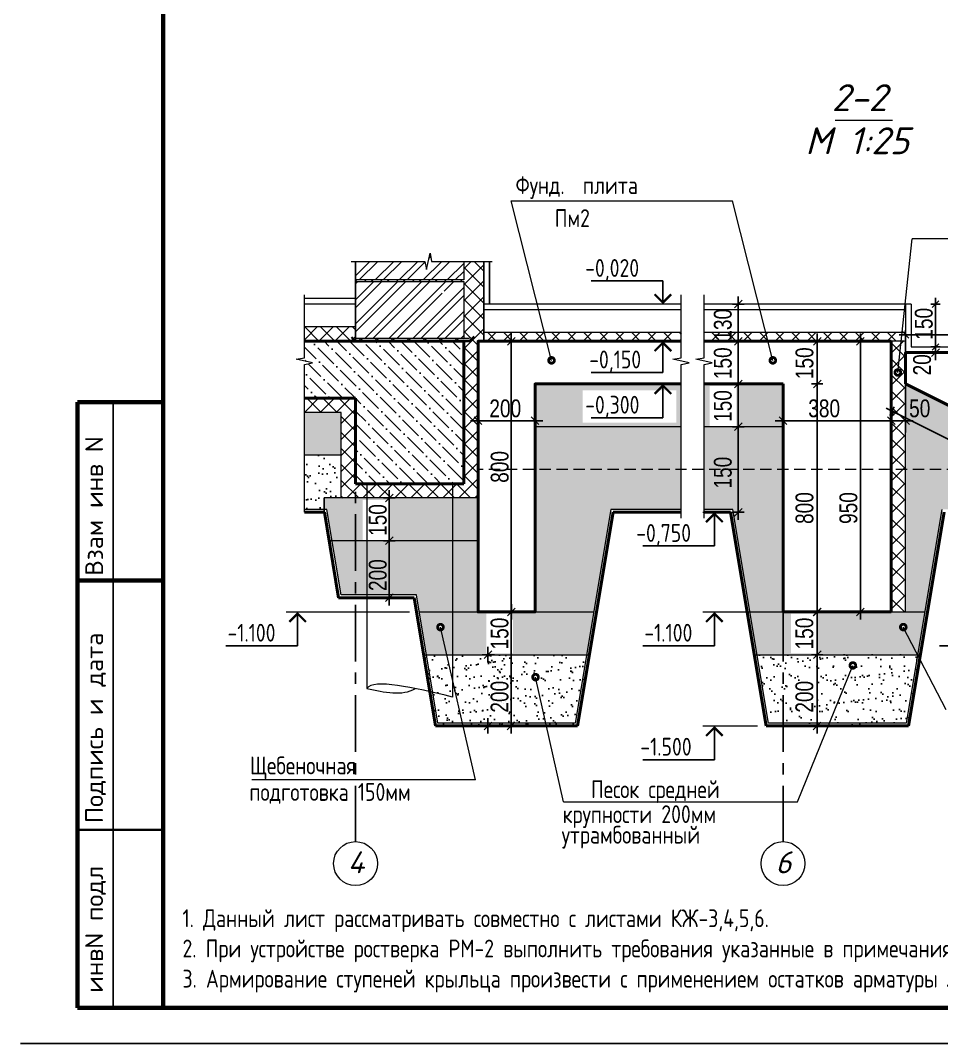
# Model space of a CAD drawing. Extents: x -12289450 to -10763036, y -7834513 to -6150123.
# Drawn here: x -11015035 to -11002107, y -7834506 to -7820146 of the extents above; entities that cross this region are included whole.
import ezdxf

# ---------------------------------------------------------------- set-up
doc = ezdxf.new("R2010")
doc.units = 0
doc.header["$LTSCALE"] = 25
doc.linetypes.add('CENTER', pattern=[50.8, 31.75, -6.35, 6.35, -6.35])
doc.linetypes.add('HIDDEN', pattern=[9.525, 6.35, -3.175])
for name, color, linetype in [('003-ТЕКСТ', 7, 'Continuous'), ('004-ВСПЛИНИИ', 15, 'Continuous'), ('005-РАЗМЕРЫ', 252, 'Continuous'), ('008-ШТРИХОВКА', 252, 'Continuous'), ('014-ОСИ', 251, 'CENTER'), ('Annotation - Text', 7, 'Continuous'), ('ArchiCAD', 7, 'Continuous'), ('Новое', 51, 'Continuous')]:
    doc.layers.add(name, color=color, linetype=linetype)
for name, color, linetype, lineweight in [('ROSTV', 5, 'Continuous', 30), ('СТЕНЫ', 5, 'Continuous', 40), ('Текст AMS', 7, 'Continuous', 9), ('ФУНДАМЕНТ', 5, 'Continuous', 30)]:
    doc.layers.add(name, color=color, linetype=linetype, lineweight=lineweight)
doc.styles.add('gismo', font='isocpeui.ttf')
doc.styles.add('GOST 2.304', font='cs_gost2304.shx')
doc.styles.add('SIMP701', font='simplex701.shx')
doc.styles.add('TXT0', font='txt', dxfattribs={"width": 0.8})

# ---------------------------------------------------------------- blocks, each defined once
blk = doc.blocks.new('A8MITTA', base_point=(3180, 3140))
for p, q in [((3160, 3140), (3200, 3140)), ((3170, 3130), (3190, 3150)), ((3180, 3155), (3180, 3125))]:
    blk.add_line(p, q)

msp = doc.modelspace()

# ---------------------------------------------------------------- hatches: boundary and pattern name
at = {"layer": '005-РАЗМЕРЫ', "ltscale": 5}
h = msp.add_hatch(dxfattribs=at)
h.set_pattern_fill('ANSI32', color=256, scale=25, style=0)
h.set_pattern_definition([(45, (-11019630.58, -7824607.71), (-168.38, 168.38), []), (45, (-11019518.32, -7824607.71), (-168.38, 168.38), [])])
h.paths.add_polyline_path([(-11010332.2, -7823787.7), (-11010332.2, -7823527.7), (-11009360.3, -7823527.7), (-11009336, -7823641), (-11009285.5, -7823411.4), (-11009266.2, -7823527.7), (-11008915.9, -7823527.7), (-11009029.2, -7823787.7)])
edge = h.paths.add_edge_path()
edge.add_line((-11009037.9, -7823807.7), (-11009095.4, -7823939.7))
edge.add_arc((-11009103.4, -7823958), 20, 426.45277, 540)
edge.add_arc((-11009103.4, -7823958), 20, 540, 720)
edge.add_arc((-11009103.4, -7823958), 20, 360, 426.45277)
edge.add_line((-11009095.4, -7823939.7), (-11009037.9, -7823807.7))
edge.add_line((-11009037.9, -7823807.7), (-11008812.2, -7823807.7))
edge.add_line((-11008812.2, -7823807.7), (-11008812.2, -7824607.7))
edge.add_line((-11008812.2, -7824607.7), (-11010332.2, -7824607.7))
edge.add_line((-11010332.2, -7824607.7), (-11010332.2, -7823807.7))
edge.add_line((-11010332.2, -7823807.7), (-11009037.9, -7823807.7))
h.paths.add_polyline_path([(-11009029.2, -7823787.7), (-11008915.9, -7823527.7), (-11008812.2, -7823527.7), (-11008812.2, -7823787.7)])
at = {"layer": '005-РАЗМЕРЫ', "lineweight": 9, "ltscale": 5}
h = msp.add_hatch(dxfattribs=at)
h.set_pattern_fill('GRAVEL', color=256, scale=15, style=0)
h.set_pattern_definition([(228.01279, (-11025745.072, -7828666.714), (-3048, -3429), [51.258, -5074.5725]), (184.96974, (-11025779.362, -7828704.814), (4571.999998, 381.000022), [87.9607, -8708.1073]), (132.51045, (-11025866.992, -7828712.434), (3810.000002, -4190.999999), [62.022, -6140.2084]), (267.27369, (-11026015.582, -7828807.684), (381.000001, 7620), [80.1007, -7929.9656]), (292.83365, (-11026019.392, -7828887.694), (-1905, 4572), [78.545, -7775.971]), (357.27369, (-11025988.912, -7828960.084), (-7620, 381.000001), [80.1007, -7929.9656]), (37.69424, (-11025908.902, -7828963.894), (-4953, -3810), [105.929, -10486.9673]), (72.25533, (-11025825.082, -7828899.124), (2667.000001, 8382), [100.008, -9900.7885]), (121.429566, (-11025794.602, -7828803.874), (-3048, 4953), [80.372, -7956.832]), (175.23636, (-11025836.512, -7828735.294), (4191, -381), [91.757, -4496.0905]), (222.39744, (-11025927.952, -7828727.674), (-4572, -4191), [118.6617, -11747.516]), (138.81407, (-11025638.392, -7828811.494), (-2667, 2286), [40.5007, -4009.585]), (171.46923, (-11025668.872, -7828784.824), (4953, -761.999999), [77.0523, -7628.196]), (225, (-11025745.07, -7828773.4), (-5e-14, -381), [53.8814, -484.934]), (203.1986, (-11025771.74, -7828727.674), (1905, 762), [29.016, -2872.5934]), (291.8014, (-11025798.41, -7828739.104), (-381, 1143), [41.035, -2010.713]), (30.96376, (-11025783.17, -7828777.204), (1143, 762), [66.648, -2154.945]), (161.56505, (-11025726.02, -7828742.91), (762, -381), [48.193, -1156.635]), (16.38954, (-11026019.392, -7828739.104), (3810, 1143), [67.513, -6683.824]), (70.34618, (-11025954.622, -7828720.054), (-1524, -4191), [56.64, -5607.3324]), (293.1986, (-11025726.02, -7828666.714), (-762, 1905), [58.032, -2843.5775]), (343.61046, (-11025703.162, -7828720.054), (-3810, 1143), [67.513, -6683.824]), (339.44395, (-11026019.39, -7828975.324), (-1905, 762), [65.1053, -3190.16]), (294.77514, (-11025958.432, -7828998.184), (-1905.000002, 4191), [54.551, -5400.539]), (66.8014, (-11025722.21, -7829047.714), (762, 1905), [58.032, -2843.5775]), (17.35402, (-11025699.352, -7828994.374), (-4953, -1524), [63.8674, -6322.8564]), (69.44395, (-11025908.9, -7829047.714), (-762, -1905), [32.5526, -3222.713]), (101.30993, (-11025745.07, -7829047.714), (-381, 1524), [19.427, -1923.299]), (165.96376, (-11025748.88, -7829028.66), (1143, -381), [78.545, -1492.358]), (186.00901, (-11025825.082, -7829009.614), (3810, 381), [72.79, -7206.2047]), (303.69007, (-11025783.17, -7828811.49), (-381, 762), [54.9486, -1318.7665]), (353.15723, (-11025752.692, -7828857.214), (6477, -762), [95.9335, -9497.4014]), (60.9454, (-11025657.442, -7828868.644), (-1524, -2667), [39.226, -3883.409]), (90, (-11025638.4, -7828834.35), (-381, 381), [22.86, -358.14]), (120.25644, (-11025832.702, -7828998.184), (1524, -2667), [52.93, -5240.091]), (48.01279, (-11025859.372, -7828952.464), (3048, 3429), [102.5164, -5023.3143]), (0, (-11025790.8, -7828876.26), (381, 381), [99.06, -281.94]), (325.30485, (-11025691.732, -7828876.264), (3810.000001, -2666.999998), [60.2414, -5963.8975]), (254.0546, (-11025642.2, -7828910.554), (-381, -1524), [55.4744, -2718.2475]), (207.645975, (-11025657.442, -7828963.894), (-7239, -3810), [90.3218, -8941.8697]), (175.42608, (-11025737.452, -7829005.804), (-4953, 381), [95.5544, -9459.877])])
h.paths.add_polyline_path([(-11010208.7, -7826847.7), (-11010208.7, -7827447.7), (-11010662.3, -7827447.7), (-11010735.6, -7827007.7), (-11010772.2, -7827007.7), (-11010772.2, -7826847.7)])
h.paths.add_polyline_path([(-11009572.2, -7827447.7), (-11010208.7, -7827447.7), (-11010208.7, -7826847.7), (-11009572.2, -7826847.7)])
h.paths.add_polyline_path([(-11009572.2, -7827447.7), (-11009572.2, -7826847.7), (-11008612.2, -7826847.7), (-11008612.2, -7827447.7)])
edge = h.paths.add_edge_path()
edge.add_line((-11009335.6, -7829047.7), (-11009336.9, -7829039.8))
edge.add_line((-11009336.9, -7829039.8), (-11009131.1, -7828643.2))
edge.add_arc((-11009140.3, -7828661), 19.9, 62.57623, 180)
edge.add_arc((-11009140.3, -7828661), 19.9, 180, 422.57623)
edge.add_line((-11009131.1, -7828643.2), (-11009336.9, -7829039.8))
edge.add_line((-11009336.9, -7829039.8), (-11009435.6, -7828447.7))
edge.add_line((-11009435.6, -7828447.7), (-11009083.3, -7828447.7))
edge.add_line((-11009083.3, -7828447.7), (-11008474.6, -7828447.7))
edge.add_line((-11008474.6, -7828447.7), (-11008474.6, -7829047.7))
edge.add_line((-11008474.6, -7829047.7), (-11009335.6, -7829047.7))
h.paths.add_polyline_path([(-11008474.6, -7829047.7), (-11008474.6, -7828447.7), (-11006988.8, -7828447.7), (-11007088.8, -7829047.7)])
h.paths.add_polyline_path([(-11004795.6, -7828447.7), (-11004196.3, -7828447.7), (-11004196.3, -7829047.7), (-11004695.6, -7829047.7)])
edge = h.paths.add_edge_path()
edge.add_line((-11004196.3, -7829047.7), (-11004196.3, -7828447.7))
edge.add_line((-11004196.3, -7828447.7), (-11002343.4, -7828447.7))
edge.add_line((-11002343.4, -7828447.7), (-11002443.4, -7829047.7))
edge.add_line((-11002443.4, -7829047.7), (-11002634.9, -7828678.7))
edge.add_arc((-11002644, -7828661), 19.9, 297.42377, 540)
edge.add_arc((-11002644, -7828661), 19.9, 180, 297.42377)
edge.add_line((-11002634.9, -7828678.7), (-11002443.4, -7829047.7))
edge.add_line((-11002443.4, -7829047.7), (-11004196.3, -7829047.7))
h.paths.add_polyline_path([(-11005341.2, -7825847.7), (-11005341.2, -7825247.7), (-11004332.2, -7825247.7), (-11004332.2, -7825847.7)])
h.paths.add_polyline_path([(-11010231.2, -7827436.8), (-11010231.2, -7826878.5), (-11009856.2, -7826878.5), (-11009856.2, -7827436.8)])
h.paths.add_polyline_path([(-11008497.1, -7829030.3), (-11008497.1, -7828471.9), (-11008122.1, -7828471.9), (-11008122.1, -7829030.3)])
h.paths.add_polyline_path([(-11004218.8, -7829030.3), (-11004218.8, -7828471.9), (-11003843.8, -7828471.9), (-11003843.8, -7829030.3)])
h.paths.add_polyline_path([(-11005363.7, -7825836.5), (-11005363.7, -7825278.1), (-11004988.7, -7825278.1), (-11004988.7, -7825836.5)])
h.paths.add_polyline_path([(-11005829.1, -7825789.4), (-11007143.1, -7825789.4), (-11007143.1, -7825339.4), (-11005829.1, -7825339.4)], flags=16)
h.paths.add_polyline_path([(-11011050.8, -7826247.7), (-11011050.8, -7825647.7), (-11010532.2, -7825647.7), (-11010532.2, -7826247.7)])
h.paths.add_polyline_path([(-11005762.2, -7825847.7), (-11005762.2, -7825247.7), (-11007812.2, -7825247.7), (-11007812.2, -7825847.7)])
h.paths.add_polyline_path([(-11005440.6, -7825247.7), (-11005440.6, -7825847.7), (-11005341.2, -7825847.7), (-11005341.2, -7825247.7)])
at = {"layer": '005-РАЗМЕРЫ', "ltscale": 5}
h = msp.add_hatch(dxfattribs=at)
h.set_pattern_fill('AR-SAND', color=256, scale=5, style=0)
h.set_pattern_definition([(37.5, (-11033888.1, -7828447.71), (-8.0002, 244.7066), [0, -193.04, 0, -215.9, 0, -206.375]), (7.5, (-11033888.1, -7828447.7), (224.7616, 358.4126), [0, -104.14, 0, -173.99, 0, -66.675]), (327.5, (-11034044.3, -7828447.71), (395.4962, 0.7186), [0, -63.5, 0, -228.6, 0, -298.45]), (317.5, (-11034044.3, -7828447.7), (381.7782, 111.4647), [0, -31.75, 0, -149.86, 0, -171.45])])
h.paths.add_polyline_path([(-10999012.2, -7826647.7), (-10996727.5, -7826647.7), (-10996563.6, -7827007.7), (-10998503.4, -7827007.7), (-10998743.4, -7828447.7), (-10999012.2, -7828447.7)])
h.paths.add_polyline_path([(-10996727.5, -7826647.7), (-10995215.3, -7826647.7), (-10995215.3, -7827007.7), (-10996254.2, -7827007.7, 1), (-10996294.1, -7827007.7), (-10996563.6, -7827007.7)])
h.paths.add_polyline_path([(-10995215.3, -7826647.7), (-10995018.1, -7826647.7), (-10995018.1, -7826447.7), (-10994811.7, -7826447.7), (-10994811.7, -7826555.7), (-10994811.7, -7826755.7), (-10994811.7, -7826784.8), (-10995034.7, -7827007.7), (-10995215.3, -7827007.7), (-10995215.3, -7826939.7)])
h.paths.add_polyline_path([(-10994811.7, -7826539.7), (-10994811.7, -7826447.7), (-10994730.7, -7826447.7), (-10994474.7, -7826447.7), (-10994811.7, -7826784.8), (-10994811.7, -7826647.7)])
h.paths.add_polyline_path([(-11000721, -7827007.7), (-11002103.4, -7827007.7), (-11002343.4, -7828447.7), (-11002612.2, -7828447.7), (-11002612.2, -7825764.8), (-11002531, -7825764.8), (-11002612.2, -7825724.2), (-11002612.2, -7825683.8), (-11002612.2, -7825247.7), (-11000212.2, -7826447.7), (-11000212.2, -7828447.7), (-11000481, -7828447.7)])
h.paths.add_polyline_path([(-11005035.6, -7827007.7), (-11005341.2, -7827007.7), (-11005341.2, -7825847.7), (-11004332.2, -7825847.7), (-11004332.2, -7828447.7), (-11004795.6, -7828447.7)])
h.paths.add_polyline_path([(-11009572.2, -7827447.7), (-11008612.2, -7827447.7), (-11008612.2, -7828447.7), (-11009435.6, -7828447.7), (-11009475.6, -7828207.7), (-11009572.2, -7828207.7)])
h.paths.add_polyline_path([(-11010208.7, -7827447.7), (-11010127.7, -7827447.7), (-11009572.2, -7827447.7), (-11009572.2, -7828207.7), (-11010208.7, -7828207.7), (-11010208.7, -7828139.7)])
h.paths.add_polyline_path([(-11010662.3, -7827447.7), (-11010208.7, -7827447.7), (-11010208.7, -7827555.7), (-11010208.7, -7828207.7), (-11010535.6, -7828207.7)])
h.paths.add_polyline_path([(-11002200.8, -7825779.3), (-11002625.8, -7825779.3), (-11002625.8, -7825404.3), (-11002200.8, -7825404.3)], flags=9)
h.paths.add_polyline_path([(-11001106.7, -7826472.7), (-11001665.7, -7826193.2), (-11001498, -7825857.8), (-11000939, -7826137.3)], flags=24)
h.paths.add_polyline_path([(-11005363.7, -7826771.8), (-11005363.7, -7826213.5), (-11004988.7, -7826213.5), (-11004988.7, -7826771.8)], flags=9)
h.paths.add_polyline_path([(-11010231.2, -7828226.4), (-11010231.2, -7827634.7), (-11009856.2, -7827634.7), (-11009856.2, -7828226.4)], flags=9)
h.paths.add_polyline_path([(-11005762.2, -7827007.7), (-11005762.2, -7825847.7), (-11007812.2, -7825847.7), (-11007812.2, -7828447.7), (-11006988.8, -7828447.7), (-11006748.8, -7827007.7)])
h.paths.add_polyline_path([(-11005440.6, -7825847.7), (-11005440.6, -7827007.7), (-11005341.2, -7827007.7), (-11005341.2, -7825847.7)])
h = msp.add_hatch(dxfattribs=at)
h.set_pattern_fill('AR-SAND', color=256, scale=5, style=0)
h.set_pattern_definition([(37.5, (-11014830.58, -7827047.71), (-8, 244.707), [0, -193.04, 0, -215.9, 0, -206.375]), (7.5, (-11014830.58, -7827047.7), (224.762, 358.413), [0, -104.14, 0, -173.99, 0, -66.675]), (327.5, (-11014986.79, -7827047.71), (395.496, 0.719), [0, -63.5, 0, -228.6, 0, -298.45]), (317.5, (-11014986.8, -7827047.7), (381.778, 111.465), [0, -31.75, 0, -149.86, 0, -171.45])])
h.paths.add_polyline_path([(-11011678.1, -7827026.4), (-11011678.1, -7826434.7), (-11011303.1, -7826434.7), (-11011303.1, -7827026.4)], flags=24)
h.paths.add_polyline_path([(-11011050.8, -7827047.7), (-11011050.8, -7826247.7), (-11010532.2, -7826247.7), (-11010532.2, -7826847.7), (-11010772.2, -7826847.7), (-11010769.5, -7827047.7)])
h = msp.add_hatch(dxfattribs=at)
h.set_pattern_fill('AR-SAND', color=256, scale=5, style=0)
h.set_pattern_definition([(37.5, (-11025950.09, -7830047.71), (-8.0002, 244.7066), [0, -193.04, 0, -215.9, 0, -206.375]), (7.5, (-11025950.1, -7830047.7), (224.7616, 358.4126), [0, -104.14, 0, -173.99, 0, -66.675]), (327.5, (-11026106.3, -7830047.71), (395.4962, 0.7186), [0, -63.5, 0, -228.6, 0, -298.45]), (317.5, (-11026106.3, -7830047.7), (381.778, 111.4647), [0, -31.75, 0, -149.86, 0, -171.45])])
h.paths.add_polyline_path([(-11007825.5, -7829363.1, 0.4800513), (-11007801.2, -7829382.6), (-11007652.9, -7830047.7), (-11009209.5, -7830047.7), (-11009367.6, -7829099), (-11009341, -7829047.7), (-11007048.2, -7829047.7), (-11007214.9, -7830047.7), (-11007652.9, -7830047.7), (-11007801.2, -7829382.6, 0.3513045), (-11007785.6, -7829363.1, 1)])
h.paths.add_polyline_path([(-11008474.6, -7830007.7), (-11009175.6, -7830007.7), (-11009335.6, -7829047.7), (-11008474.6, -7829047.7)], flags=16)
h.paths.add_polyline_path([(-11003695.8, -7830047.7), (-11004332.2, -7830047.7), (-11004332.2, -7829047.7), (-11002443.4, -7829047.7), (-11002412.7, -7829106.9), (-11002569.5, -7830047.7), (-11003155.3, -7830047.7), (-11003695.8, -7830047.7), (-11003359.6, -7829217.3, 0.5319345), (-11003332.2, -7829198.8, 1), (-11003372.1, -7829198.8, 0.3055389), (-11003359.6, -7829217.3)])
h.paths.add_polyline_path([(-11004332.2, -7830007.7), (-11004535.6, -7830007.7), (-11004695.6, -7829047.7), (-11004332.2, -7829047.7)])
h.paths.add_polyline_path([(-11008497.1, -7829933.8), (-11008497.1, -7829342.1), (-11008122.1, -7829342.1), (-11008122.1, -7829933.8)], flags=24)
h.paths.add_polyline_path([(-11004218.8, -7829933.8), (-11004218.8, -7829342.1), (-11003843.8, -7829342.1), (-11003843.8, -7829933.8)], flags=24)
h = msp.add_hatch(dxfattribs=at)
h.set_pattern_fill('AR-SAND', color=256, scale=5, style=0)
h.set_pattern_definition([(37.5, (-11019888.14, -7830007.71), (-8, 244.7066), [0, -193.04, 0, -215.9, 0, -206.375]), (7.5, (-11019888.14, -7830007.7), (224.762, 358.413), [0, -104.14, 0, -173.99, 0, -66.675]), (327.5, (-11020044.35, -7830007.71), (395.496, 0.7186), [0, -63.5, 0, -228.6, 0, -298.45]), (317.5, (-11020044.35, -7830007.7), (381.778, 111.465), [0, -31.75, 0, -149.86, 0, -171.45])])
h.paths.add_polyline_path([(-11009175.6, -7830007.7), (-11008148, -7830007.7), (-11008148, -7829047.7), (-11009335.6, -7829047.7)])
at = {"layer": '008-ШТРИХОВКА', "ltscale": 5}
h = msp.add_hatch(dxfattribs=at)
h.set_pattern_fill('ANSI37', color=256, scale=50, style=0)
h.set_pattern_definition([(45, (-11025750.58, -7828447.71), (-112.2532, 112.2532), []), (135, (-11025750.58, -7828447.71), (-112.2532, -112.2532), [])])
h.paths.add_polyline_path([(-11002812.2, -7824647.7), (-11002612.2, -7824647.7), (-11002612.2, -7825702.8), (-11002691.6, -7825765.9, 0.7103054), (-11002727.2, -7825778.3, 1), (-11002687.3, -7825778.3, 0.1693818), (-11002691.6, -7825765.9), (-11002612.2, -7825702.8), (-11002612.2, -7827047.7), (-11002812.2, -7827047.7)])
h.paths.add_polyline_path([(-11002812.2, -7827047.7), (-11002612.2, -7827047.7), (-11002612.2, -7828447.7), (-11002812.2, -7828447.7)])
h.paths.add_polyline_path([(-11008812.2, -7824647.7), (-11010332.2, -7824647.7), (-11010332.2, -7824607.7), (-11008812.2, -7824607.7), (-11008812.2, -7823807.7), (-11010332.2, -7823807.7), (-11010332.2, -7823787.7), (-11008812.2, -7823787.7), (-11008812.2, -7823527.7), (-11008532.2, -7823527.7), (-11008532.2, -7824647.7), (-11008554, -7824647.7), (-11008612.2, -7824647.7), (-11008612.2, -7826847.7), (-11009012.2, -7826847.7), (-11009572.2, -7826847.7), (-11009572.2, -7826647.7), (-11008812.2, -7826647.7)])
h.paths.add_polyline_path([(-11010532.2, -7825647.7), (-11011011.9, -7825647.7), (-11010966.4, -7825447.7), (-11010332.2, -7825447.7), (-11010332.2, -7826647.7), (-11009572.2, -7826647.7), (-11009572.2, -7826847.7), (-11010208.7, -7826847.7), (-11010208.7, -7826847.7), (-11010208.7, -7826847.7), (-11010289.7, -7826847.7), (-11010532.2, -7826847.7)])
h.paths.add_polyline_path([(-11011658.9, -7825691.6), (-11011658.9, -7825266.6), (-11011283.9, -7825266.6), (-11011283.9, -7825691.6)], flags=9)
h.paths.add_polyline_path([(-11011050.8, -7825647.7), (-11011050.8, -7825447.7), (-11010966.4, -7825447.7), (-11011011.9, -7825647.7)])
h = msp.add_hatch(dxfattribs=at)
h.set_pattern_fill('ANSI37', color=256, scale=50, style=0)
h.set_pattern_definition([(45, (-11008532.18, -7824696.38), (-112.253, 112.253), []), (135, (-11008532.18, -7824696.38), (-112.253, -112.253), [])])
h.paths.add_polyline_path([(-11007679.6, -7824527.7), (-11008532.2, -7824527.7), (-11008532.2, -7824647.7), (-11007649.3, -7824647.7)])
h.paths.add_polyline_path([(-11005762.2, -7824527.7), (-11007679.6, -7824527.7), (-11007649.3, -7824647.7), (-11005762.2, -7824647.7)])
h.paths.add_polyline_path([(-11004960.2, -7824539.7), (-11004960.2, -7824527.7), (-11005440.6, -7824527.7), (-11005440.6, -7824647.7), (-11004960.2, -7824647.7)])
h.paths.add_polyline_path([(-11004573.2, -7824527.7), (-11004960.2, -7824527.7), (-11004960.2, -7824647.7), (-11004879.2, -7824647.7), (-11004543, -7824647.7)])
h.paths.add_polyline_path([(-11002660.3, -7824527.7), (-11004573.2, -7824527.7), (-11004543, -7824647.7), (-11002812.2, -7824647.7), (-11002673.3, -7824647.7)])
h.paths.add_polyline_path([(-11004988.7, -7824696.4), (-11004988.7, -7824138), (-11005363.7, -7824138), (-11005363.7, -7824696.4)], flags=9)
h = msp.add_hatch(dxfattribs=at)
h.set_pattern_fill('ANSI37', color=256, scale=50, style=0)
h.set_pattern_definition([(45, (-11018030.58, -7824647.71), (-112.2532, 112.2532), []), (135, (-11018030.58, -7824647.71), (-112.2532, -112.2532), [])])
h.paths.add_polyline_path([(-11010831.9, -7824552.5, 1), (-11010801.9, -7824552.5, 1)], flags=16)
h.paths.add_polyline_path([(-11011050.8, -7824647.7), (-11011050.8, -7824447.7), (-11010332.2, -7824447.7), (-11010332.2, -7824647.7)])
at = {"layer": '008-ШТРИХОВКА', "ltscale": 4}
h = msp.add_hatch(dxfattribs=at)
h.set_pattern_fill('ANSI36', color=256, scale=40, angle=90, style=0)
h.set_pattern_definition([(135, (-11019550.58, -7826647.71), (-246.957, 67.3519), [317.5, -63.5, 0, -63.5])])
h.paths.add_polyline_path([(-11008812.2, -7824647.7), (-11008812.2, -7826647.7), (-11010332.2, -7826647.7), (-11010332.2, -7825447.7), (-11011050.8, -7825447.7), (-11011050.8, -7824974.6), (-11010937.6, -7824950.3), (-11011167.1, -7824899.7), (-11011050.8, -7824880.5), (-11011050.8, -7824647.7)])

# ---------------------------------------------------------------- linework, layer by layer
at = {"lineweight": 13, "ltscale": 20}
for p, q in [((-11008146.3, -7822678.2), (-11005039.9, -7822678.2)), ((-11007581.4, -7824916.8), (-11008146.3, -7822678.2)), ((-11004475.1, -7824916.8), (-11005039.9, -7822678.2)), ((-11002720.6, -7825086.5), (-11002518.3, -7823212.2)), ((-10999043.5, -7823212.2), (-11002518.3, -7823212.2)), ((-11008647.7, -7830802.9), (-11009140.3, -7828661)), ((-11002041.7, -7829821.9), (-11002644, -7828661)), ((-11004127.7, -7831114.6), (-11003352.1, -7829198.8)), ((-11007414.9, -7831114.6), (-11007805.6, -7829363.1)), ((-11008647.7, -7830802.9), (-11011788.4, -7830802.9)), ((-11007414.9, -7831114.6), (-11004127.7, -7831114.6))]:
    msp.add_line(p, q, dxfattribs=at)
at = {"linetype": 'Continuous', "lineweight": 25, "ltscale": 20}
for p, q in [((-11006017.9, -7823802.7), (-11007024.2, -7823802.7)), ((-11006017.9, -7823802.7), (-11006017.9, -7824127.7)), ((-11006017.9, -7824935), (-11006017.9, -7824647.7)), ((-11006017.9, -7825086.7), (-11006017.9, -7824647.7)), ((-11006017.9, -7825086.7), (-11007024.2, -7825086.7)), ((-11006017.9, -7825535), (-11006017.9, -7825247.7)), ((-11006017.9, -7825722), (-11006017.9, -7825247.7)), ((-11006017.9, -7825722), (-11007024.2, -7825722)), ((-11005294.9, -7827335), (-11005294.9, -7827047.7)), ((-11005294.9, -7827522), (-11005294.9, -7827047.7)), ((-11005294.9, -7827522), (-11006301.2, -7827522)), ((-11011146.2, -7828735), (-11011146.2, -7828447.7)), ((-11011146.2, -7828922), (-11011146.2, -7828447.7)), ((-11005294.9, -7828735), (-11005294.9, -7828447.7)), ((-11005294.9, -7828922), (-11005294.9, -7828447.7)), ((-11011146.2, -7828922), (-11012152.5, -7828922)), ((-11005294.9, -7828922), (-11006301.2, -7828922)), ((-11001131.2, -7828922), (-11002137.5, -7828922)), ((-11005294.9, -7830335), (-11005294.9, -7830047.7)), ((-11005294.9, -7830522), (-11005294.9, -7830047.7)), ((-11005294.9, -7830522), (-11006301.2, -7830522))]:
    msp.add_line(p, q, dxfattribs=at)
at = {"linetype": 'Continuous', "lineweight": 60, "ltscale": 75}
for p, q in [((-11014233.7, -7825505.5), (-11013033.8, -7825505.5)), ((-11014233.7, -7825505.5), (-11014233.7, -7834005.3)), ((-11014233.8, -7828005.4), (-11013033.8, -7828005.4)), ((-11014233.8, -7834005.3), (-11013033.8, -7834005.3))]:
    msp.add_line(p, q, dxfattribs=at)
at = {"linetype": 'Continuous', "lineweight": 60, "ltscale": 75, "extrusion": (1, 0, 0), "elevation": -11013033.8}
msp.add_lwpolyline([(-7805313.3, 0), (-7834005.3, 0)], dxfattribs=at)
at = {"linetype": 'Continuous', "lineweight": 25, "ltscale": 20, "const_width": 32}
for points in [[(-11005901.2, -7823988.4), (-11006017.9, -7824105.1), (-11006134.6, -7823988.4)], [(-11005901.2, -7824787), (-11006017.9, -7824670.3), (-11006134.6, -7824787)], [(-11005901.2, -7824787), (-11006017.9, -7824670.3), (-11006134.6, -7824787)], [(-11005901.2, -7825387), (-11006017.9, -7825270.3), (-11006134.6, -7825387)], [(-11005901.2, -7825387), (-11006017.9, -7825270.3), (-11006134.6, -7825387)], [(-11005178.2, -7827187), (-11005294.9, -7827070.3), (-11005411.6, -7827187)], [(-11005178.2, -7827187), (-11005294.9, -7827070.3), (-11005411.6, -7827187)], [(-11011029.5, -7828587), (-11011146.2, -7828470.3), (-11011262.9, -7828587)], [(-11011029.5, -7828587), (-11011146.2, -7828470.3), (-11011262.9, -7828587)], [(-11005178.2, -7828587), (-11005294.9, -7828470.3), (-11005411.6, -7828587)], [(-11005178.2, -7828587), (-11005294.9, -7828470.3), (-11005411.6, -7828587)], [(-11005178.2, -7830187), (-11005294.9, -7830070.3), (-11005411.6, -7830187)], [(-11005178.2, -7830187), (-11005294.9, -7830070.3), (-11005411.6, -7830187)]]:
    msp.add_lwpolyline(points, dxfattribs=at)
at = {"lineweight": 25, "ltscale": 20, "const_width": 79.8}
for points in [[(-11007601.4, -7824916.8, -1), (-11007561.5, -7824916.8, -1)], [(-11004495, -7824916.8, -1), (-11004455.1, -7824916.8, -1)], [(-11002740.6, -7825086.5, -1), (-11002700.7, -7825086.5, -1)], [(-11009120.4, -7828661, 1), (-11009160.3, -7828661, 1)], [(-11002664, -7828661, -1), (-11002624.1, -7828661, -1)], [(-11003372.1, -7829198.8, -1), (-11003332.2, -7829198.8, -1)], [(-11007825.5, -7829363.1, -1), (-11007785.6, -7829363.1, -1)]]:
    msp.add_lwpolyline(points, format="xyb", close=True, dxfattribs=at)
at = {"linetype": 'Continuous', "lineweight": 60, "ltscale": 75, "extrusion": (0, 1, 0), "elevation": -7834005.3}
msp.add_lwpolyline([(11013033.8, 0), (10973544.7, 0)], dxfattribs=at)
at = {"linetype": 'Continuous', "lineweight": 25, "ltscale": 75, "extrusion": (0, 1, 0)}
for points, elevation in [([(10973051.1, 0), (11015035.3, 0)], -7834505.6), ([(10973035.5, 0), (11015035.3, 0)], -7834505.6), ([(11006945.8, 0), (10981908.9, 0)], -7834505.5)]:
    msp.add_lwpolyline(points, dxfattribs=dict(at, elevation=elevation))
at = {"layer": '003-ТЕКСТ', "color": 254}
msp.add_line((-10981911.5, -7834505.5), (-11006945.8, -7834505.5), dxfattribs=at)
at = {"layer": '004-ВСПЛИНИИ', "color": 0, "lineweight": 0}
for points in [[(-11010394.7, -7823527.7), (-11009360.3, -7823527.7), (-11009336, -7823641), (-11009285.5, -7823411.4), (-11009266.2, -7823527.7), (-11008416.6, -7823527.7)], [(-11011050.8, -7827047.7), (-11011050.8, -7824974.6), (-11010937.6, -7824950.3), (-11011167.1, -7824899.7), (-11011050.8, -7824880.5), (-11011050.8, -7823995.4)], [(-11005762.2, -7827131.5), (-11005762.2, -7824974.6), (-11005648.9, -7824950.3), (-11005878.5, -7824899.7), (-11005762.2, -7824880.5), (-11005762.2, -7823995.4)], [(-11005440.6, -7827131.5), (-11005440.6, -7824974.6), (-11005327.4, -7824950.3), (-11005556.9, -7824899.7), (-11005440.6, -7824880.5), (-11005440.6, -7823995.4)]]:
    msp.add_lwpolyline(points, dxfattribs=at)
at = {"layer": '005-РАЗМЕРЫ', "ltscale": 5}
for p, q in [((-11004960.2, -7827047.7), (-11004960.2, -7824048)), ((-11002191.7, -7824723.2), (-11002191.7, -7824132.2)), ((-11001416.7, -7824558.9), (-11002607.7, -7824558.9)), ((-11008146.4, -7828447.7), (-11008146.4, -7824647.7)), ((-11003852.1, -7828447.7), (-11003852.1, -7824647.7)), ((-11003245.7, -7828447.7), (-11003245.7, -7824647.7)), ((-11002191.7, -7824911), (-11002191.7, -7824723)), ((-11000406.8, -7826826.9), (-11002798.7, -7825630.9)), ((-11007771.3, -7825764.8), (-11008720.2, -7825764.8)), ((-11002771.3, -7825764.8), (-11004371.2, -7825764.8)), ((-11009858.1, -7828247.7), (-11009858.1, -7826819.6)), ((-11009858.1, -7828247.7), (-11009858.1, -7826847.7)), ((-11008148, -7830047.7), (-11008148, -7828339.7)), ((-11003853.8, -7830047.7), (-11003853.8, -7828339.7))]:
    msp.add_line(p, q, dxfattribs=at)
at = {"layer": '014-ОСИ'}
for p, q in [((-11010332.2, -7825807.5), (-11010332.2, -7831671.1)), ((-11004332.2, -7825807.5), (-11004332.2, -7831671.1))]:
    msp.add_line(p, q, dxfattribs=at)
at = {"layer": 'Annotation - Text', "color": 0, "lineweight": 20}
for centre in [(-11010332.2, -7831979.1), (-11004332.2, -7831979.1)]:
    msp.add_circle(centre, 308, dxfattribs=at)
at = {"layer": 'ArchiCAD', "color": 7, "linetype": 'Continuous', "lineweight": 35}
msp.add_line((-11014233.8, -7831505.4), (-11013033.8, -7831505.4), dxfattribs=at)
at = {"layer": 'ROSTV', "color": 4, "lineweight": 35}
msp.add_lwpolyline([(-11010387.9, -7824593.2), (-11010332.2, -7824647.7), (-11008732.2, -7824647.7), (-11008666.7, -7824583.2)], dxfattribs=at)
at = {"layer": 'Новое', "color": 7, "linetype": 'Continuous'}
msp.add_line((-11013733.8, -7825505.5), (-11013733.8, -7834005.3), dxfattribs=at)
at = {"layer": 'СТЕНЫ', "lineweight": 25, "ltscale": 3}
for p, q in [((-11010332.2, -7824647.7), (-11010332.2, -7823527.7)), ((-11008532.2, -7823527.7), (-11008532.2, -7824647.7)), ((-11008452.2, -7823527.7), (-11008452.2, -7824127.7))]:
    msp.add_line(p, q, dxfattribs=at)
at = {"layer": 'СТЕНЫ', "lineweight": 40, "ltscale": 10}
for p, q in [((-11008812.2, -7824647.7), (-11010332.2, -7824647.7)), ((-11008812.2, -7826647.7), (-11008812.2, -7824647.7)), ((-11002812.2, -7828447.7), (-11002812.2, -7824647.7)), ((-11004332.2, -7825247.7), (-11004332.2, -7828447.7)), ((-11010332.2, -7825447.7), (-11010332.2, -7826647.7)), ((-11010332.2, -7826647.7), (-11008812.2, -7826647.7)), ((-11004332.2, -7828447.7), (-11002812.2, -7828447.7))]:
    msp.add_line(p, q, dxfattribs=at)
at = {"layer": 'СТЕНЫ', "ltscale": 3}
for p, q in [((-11010332.2, -7825447.7), (-11011050.8, -7825447.7)), ((-11010769.5, -7827047.7), (-11011050.8, -7827047.7)), ((-11010569.5, -7828247.7), (-11010769.5, -7827047.7)), ((-11006714.9, -7827047.7), (-11007214.9, -7830047.7)), ((-11005762.2, -7827047.7), (-11006714.9, -7827047.7)), ((-11005069.5, -7827047.7), (-11005440.6, -7827047.7)), ((-11004569.5, -7830047.7), (-11005069.5, -7827047.7)), ((-11002069.5, -7827047.7), (-11002569.5, -7830047.7)), ((-11009509.5, -7828247.7), (-11010569.5, -7828247.7)), ((-11009209.5, -7830047.7), (-11009509.5, -7828247.7)), ((-11007214.9, -7830047.7), (-11009209.5, -7830047.7)), ((-11002569.5, -7830047.7), (-11004569.5, -7830047.7))]:
    msp.add_line(p, q, dxfattribs=at)
at = {"layer": 'СТЕНЫ', "color": 0, "linetype": 'ByBlock', "lineweight": 20}
for p, q in [((-11010172.2, -7826647.7), (-11010172.2, -7829524)), ((-11008972.2, -7826647.7), (-11008972.2, -7829643.1))]:
    msp.add_line(p, q, dxfattribs=at)
at = {"layer": 'СТЕНЫ', "color": 4, "lineweight": 9, "ltscale": 10}
for p, q in [((-11010735.6, -7827007.7), (-11011050.8, -7827007.7)), ((-11010535.6, -7828207.7), (-11010735.6, -7827007.7)), ((-11006748.8, -7827007.7), (-11007248.8, -7830007.7)), ((-11005762.2, -7827007.7), (-11006748.8, -7827007.7)), ((-11005035.6, -7827007.7), (-11005440.6, -7827007.7)), ((-11004535.6, -7830007.7), (-11005035.6, -7827007.7)), ((-11002103.4, -7827007.7), (-11002603.4, -7830007.7)), ((-11009475.6, -7828207.7), (-11010535.6, -7828207.7)), ((-11009175.6, -7830007.7), (-11009475.6, -7828207.7)), ((-11007248.8, -7830007.7), (-11009175.6, -7830007.7)), ((-11002603.4, -7830007.7), (-11004535.6, -7830007.7))]:
    msp.add_line(p, q, dxfattribs=at)
at = {"layer": 'СТЕНЫ', "linetype": 'Continuous', "lineweight": 35, "ltscale": 75}
for p, q in [((-11010569.5, -7828247.7), (-11010769.5, -7827047.7)), ((-11007214.9, -7830047.7), (-11006714.9, -7827047.7)), ((-11004569.5, -7830047.7), (-11005069.5, -7827047.7)), ((-11002569.5, -7830047.7), (-11002069.5, -7827047.7)), ((-11009509.5, -7828247.7), (-11010569.5, -7828247.7)), ((-11009209.5, -7830047.7), (-11009509.5, -7828247.7)), ((-11007214.9, -7830047.7), (-11009209.5, -7830047.7)), ((-11002574.9, -7830047.7), (-11004569.5, -7830047.7)), ((-11002569.5, -7830047.7), (-11003155.3, -7830047.7))]:
    msp.add_line(p, q, dxfattribs=at)
at = {"layer": 'СТЕНЫ', "color": 0, "lineweight": 5, "ltscale": 4}
for p, q in [((-11005855.4, -7827047.7), (-11005762.2, -7827047.7)), ((-11005780, -7827047.7), (-11005762.2, -7827047.7)), ((-11005455.3, -7827047.7), (-11005089.3, -7827047.7)), ((-11005440.6, -7827047.7), (-11005013.9, -7827047.7)), ((-11005440.6, -7827047.7), (-11005089.3, -7827047.7)), ((-11011306.6, -7828447.7), (-11009576.8, -7828447.7)), ((-11005455.3, -7828447.7), (-11004689.1, -7828447.7)), ((-11005455.3, -7830047.7), (-11004689.1, -7830047.7))]:
    msp.add_line(p, q, dxfattribs=at)
at = {"layer": 'СТЕНЫ', "lineweight": 9, "ltscale": 3}
for points in [[(-11008812.2, -7823527.7), (-11008812.2, -7823787.7), (-11008812.2, -7823787.7), (-11010332.2, -7823787.7), (-11010332.2, -7823527.7)], [(-11010332.2, -7824047.7), (-11011050.8, -7824047.7)], [(-11010332.2, -7824127.7), (-11011050.8, -7824127.7)], [(-11005762.2, -7824127.7), (-11008532.2, -7824127.7)], [(-11002532.2, -7824127.7), (-11005440.6, -7824127.7)], [(-11002612.2, -7824127.7), (-11002612.2, -7825927.7)], [(-11002532.2, -7824127.7), (-11002532.2, -7824727.7), (-11001332.2, -7824727.7), (-11001332.2, -7825327.7), (-11000132.2, -7825327.7), (-11000132.2, -7825927.7), (-10999012.2, -7825927.7), (-10999012.2, -7825927.7)], [(-11005762.2, -7824207.7), (-11008532.2, -7824207.7)], [(-11002612.2, -7824207.7), (-11005440.6, -7824207.7)], [(-11010332.2, -7824447.7), (-11011050.8, -7824447.7)], [(-11005762.2, -7824527.7), (-11008532.2, -7824527.7)], [(-11002612.2, -7824527.7), (-11005440.6, -7824527.7)]]:
    msp.add_lwpolyline(points, dxfattribs=at)
msp.add_lwpolyline([(-11008812.2, -7824607.7), (-11008732.2, -7824607.7), (-11010332.2, -7824607.7), (-11010332.2, -7823807.7), (-11008812.2, -7823807.7)], close=True, dxfattribs=at)
at = {"layer": 'СТЕНЫ', "lineweight": 40, "ltscale": 10}
for points in [[(-11010332.2, -7824647.7), (-11011050.8, -7824647.7)], [(-11005762.2, -7824647.7), (-11008612.2, -7824647.7), (-11008612.2, -7828447.7), (-11007812.2, -7828447.7), (-11007812.2, -7825247.7), (-11007812.2, -7825247.7), (-11005762.2, -7825247.7)], [(-11002812.2, -7824647.7), (-11005440.6, -7824647.7)], [(-11005440.6, -7825247.7), (-11004332.2, -7825247.7)], [(-11010332.2, -7825447.7), (-11011050.8, -7825447.7)]]:
    msp.add_lwpolyline(points, dxfattribs=at)
at = {"layer": 'СТЕНЫ', "lineweight": 9, "ltscale": 4}
for points in [[(-11002812.2, -7824647.7), (-11002812.2, -7828447.7), (-11002612.2, -7828447.7), (-11002612.2, -7824647.7), (-11002812.2, -7824647.7)], [(-11008612.2, -7826847.7), (-11010532.2, -7826847.7), (-11010532.2, -7825647.7), (-11011050.8, -7825647.7)], [(-11005762.2, -7825847.7), (-11007812.2, -7825847.7)], [(-11004332.2, -7825847.7), (-11005440.6, -7825847.7)], [(-11010532.2, -7826247.7), (-11011050.8, -7826247.7)]]:
    msp.add_lwpolyline(points, dxfattribs=at)
at = {"layer": 'СТЕНЫ', "ltscale": 3}
for points in [[(-11002612.2, -7825247.7), (-11002612.2, -7824807.7), (-11001412.2, -7824807.7), (-11001412.2, -7825407.7), (-11000212.2, -7825407.7), (-11000212.2, -7826007.7), (-10999012.2, -7826007.7), (-10999012.2, -7826527.7)], [(-11000212.2, -7826447.7), (-11002612.2, -7825247.7)]]:
    msp.add_lwpolyline(points, dxfattribs=at)
at = {"layer": 'СТЕНЫ', "linetype": 'Continuous', "lineweight": 35, "ltscale": 75}
for points in [[(-11010769.5, -7827047.7), (-11010769.5, -7827047.7), (-11011050.8, -7827047.7)], [(-11006714.9, -7827047.7), (-11006714.9, -7827047.7), (-11005762.2, -7827047.7)], [(-11005440.6, -7827047.7), (-11005069.5, -7827047.7)]]:
    msp.add_lwpolyline(points, dxfattribs=at)
at = {"layer": 'СТЕНЫ', "color": 0, "linetype": 'ByBlock', "lineweight": 20}
msp.add_open_spline([(-11008972.2, -7829643.1), (-11009524.8, -7829510.2), (-11010077.5, -7829377.3), (-11010172.2, -7829524)], degree=3, dxfattribs=at)
msp.add_open_spline([(-11010172.2, -7829524), (-11009925, -7829576.5), (-11009677.8, -7829628.9), (-11009491, -7829524), (-11009491, -7829524)], degree=3, knots=[0, 0, 0, 0, 141.91742, 141.91742, 141.91742, 141.91742, 141.91742], dxfattribs=at)
at = {"layer": 'Текст AMS', "linetype": 'Continuous', "lineweight": 5, "ltscale": 75}
msp.add_lwpolyline([(-11002796.5, -7821551.7), (-11003600.8, -7821551.7)], dxfattribs=at)
at = {"layer": 'ФУНДАМЕНТ', "color": 0, "linetype": 'HIDDEN', "lineweight": 5}
msp.add_lwpolyline([(-10994730.7, -7826447.7), (-11008612.2, -7826447.7)], dxfattribs=at)
at = {"layer": 'ФУНДАМЕНТ', "lineweight": 5}
for points in [[(-11010212.2, -7826847.7), (-11010772.2, -7826847.7), (-11010772.2, -7827047.7), (-11010772.2, -7827047.7), (-11010772.2, -7826847.7)], [(-11008612.2, -7826847.7), (-11008612.2, -7826847.7), (-11009012.2, -7826847.7)], [(-11008612.2, -7827447.7), (-11010718.8, -7827447.7)], [(-11009435.6, -7828447.7), (-11006988.8, -7828447.7)], [(-11004792.9, -7828447.7), (-11002346.1, -7828447.7)], [(-11009376.1, -7829047.7), (-11007048.2, -7829047.7)], [(-11004733.4, -7829047.7), (-11002405.5, -7829047.7)]]:
    msp.add_lwpolyline(points, dxfattribs=at)

# ---------------------------------------------------------------- block references
at = {"layer": '005-РАЗМЕРЫ', "ltscale": 5}
for p, xscale, yscale, zscale, rotation in [((-11004960.2, -7824127.7), -5.399999999999636, 5.399999999999636, 5.399999999999636, 270), ((-11002191.7, -7824127.7), -4.5, 4.5, 4.5, 270), ((-11008146.4, -7824647.7), -5.399999999999636, 5.399999999999636, 5.399999999999636, 270), ((-11004960.2, -7824647.7), -5.399999999999636, 5.399999999999636, 5.399999999999636, 270), ((-11003852.1, -7824647.7), -5.399999999999636, 5.399999999999636, 5.399999999999636, 270), ((-11003245.7, -7824647.7), -5.399999999999636, 5.399999999999636, 5.399999999999636, 270), ((-11002191.7, -7824807.7), -5.399999999999636, 5.399999999999636, 5.399999999999636, 270), ((-11002191.7, -7824727.7), -4.5, 4.5, 4.5, 90), ((-11002191.7, -7824727.7), -4.5, 4.5, 4.5, 90), ((-11004960.2, -7825247.7), -5.399999999999636, 5.399999999999636, 5.399999999999636, 270), ((-11003852.1, -7825247.7), -5.399999999999636, 5.399999999999636, 5.399999999999636, 270), ((-11002802.8, -7825628.9), -4.5, 4.5, 4.5, 333.434948822922), ((-11004960.2, -7825847.7), -5.399999999999636, 5.399999999999636, 5.399999999999636, 270), ((-11009858.1, -7826847.7), -5.399999999999636, 5.399999999999636, 5.399999999999636, 90), ((-11004960.2, -7827047.7), -5.399999999999636, 5.399999999999636, 5.399999999999636, 270), ((-11004960.2, -7827047.7), -5.399999999999636, 5.399999999999636, 5.399999999999636, 270), ((-11009858.1, -7827447.7), -5.399999999999636, 5.399999999999636, 5.399999999999636, 270), ((-11009858.1, -7828247.7), -5.399999999999636, 5.399999999999636, 5.399999999999636, 90), ((-11009858.1, -7828247.7), -5.399999999999636, 5.399999999999636, 5.399999999999636, 90), ((-11008146.4, -7828447.7), -5.399999999999636, 5.399999999999636, 5.399999999999636, 270), ((-11008146.4, -7828447.7), -5.399999999999636, 5.399999999999636, 5.399999999999636, 90), ((-11008144.7, -7828447.7), -5.399999999999636, 5.399999999999636, 5.399999999999636, 270), ((-11003853.8, -7828447.7), -5.399999999999636, 5.399999999999636, 5.399999999999636, 90), ((-11003852.1, -7828447.7), -5.399999999999636, 5.399999999999636, 5.399999999999636, 270), ((-11003245.7, -7828447.7), -5.399999999999636, 5.399999999999636, 5.399999999999636, 270), ((-11008473, -7829047.7), -5.399999999999636, 5.399999999999636, 5.399999999999636, 270), ((-11003852.1, -7829047.7), -5.399999999999636, 5.399999999999636, 5.399999999999636, 270), ((-11008474.6, -7830047.7), -5.399999999999636, 5.399999999999636, 5.399999999999636, 90), ((-11008148, -7830047.7), -5.399999999999636, 5.399999999999636, 5.399999999999636, 90), ((-11003853.8, -7830047.7), -5.399999999999636, 5.399999999999636, 5.399999999999636, 90), ((-11003853.8, -7830047.7), -5.399999999999636, 5.399999999999636, 5.399999999999636, 90)]:
    msp.add_blockref('A8MITTA', p, dxfattribs=dict(at, xscale=xscale, yscale=yscale, zscale=zscale, rotation=rotation))
for p, xscale, yscale, zscale in [((-11002612.2, -7824558.9), -4.5, 4.5, 4.5), ((-11008612.2, -7825764.8), -5.400000000001455, 5.400000000001455, 5.400000000001455), ((-11007812.2, -7825764.8), -5.400000000001455, 5.400000000001455, 5.400000000001455), ((-11004332.2, -7825764.8), -5.400000000001455, 5.400000000001455, 5.400000000001455), ((-11002812.2, -7825764.8), -5.400000000001455, 5.400000000001455, 5.400000000001455), ((-11002612.2, -7825764.8), -5.400000000001455, 5.400000000001455, 5.400000000001455)]:
    msp.add_blockref('A8MITTA', p, dxfattribs=dict(at, xscale=xscale, yscale=yscale, zscale=zscale))

# ---------------------------------------------------------------- texts
at = {"lineweight": 25, "ltscale": 20, "style": 'GOST 2.304'}
for s, p in [('Фунд.  плита ', (-11008086.3, -7822582.2)), ('Пм2', (-11007536.1, -7823044.9)), ('Щебеночная ', (-11011815, -7830727.8)), ('подготовка 150мм', (-11011822.9, -7831099.6)), ('Песок средней', (-11007027.3, -7831061.4)), ('крупности 200мм', (-11007424.5, -7831411.3)), ('утрамбованный', (-11007438.8, -7831700.4))]:
    msp.add_text(s, height=250, dxfattribs=at).set_placement(p)
at = {"linetype": 'Continuous', "lineweight": 25, "ltscale": 20, "style": 'GOST 2.304'}
for s, p in [('-0,020', (-11007108.9, -7823745.1)), ('-0,150', (-11007052.7, -7825029.1)), ('-0,300', (-11007108.9, -7825664.4)), ('-0,750', (-11006392.2, -7827464.4)), ('-1.100', (-11012129.5, -7828864.4)), ('-1.100', (-11006278.2, -7828864.4)), ('-1.500', (-11006334.4, -7830464.4))]:
    msp.add_text(s, height=250, dxfattribs=at).set_placement(p)
at = {"color": 5, "linetype": 'Continuous', "ltscale": 20, "style": 'GOST 2.304'}
for s, p in [('1. Данный лист рассматривать совместно с листами КЖ-3,4,5,6.', (-11012760.8, -7832872.2)), ('2. При устройстве ростверка РМ-2 выполнить требования указанные в примечаниях 2-9 листа КЖ-5.', (-11012760.8, -7833296.3)), ('3. Армирование ступеней крыльца произвести с применением остатков арматуры %%C12мм .', (-11012760.8, -7833720.3))]:
    msp.add_text(s, height=250, dxfattribs=at).set_placement(p)
at = {"layer": '003-ТЕКСТ', "lineweight": 30, "style": 'SIMP701'}
for s, height, p in [('Взам инв N', 250, (-11013875.6, -7827940.9)), ('Подпись и дата', 249.996, (-11013875.6, -7831414.7)), ('инвN подл', 250, (-11013875.6, -7833792.6))]:
    msp.add_text(s, height=height, rotation=90, dxfattribs=at).set_placement(p)
at = {"layer": '005-РАЗМЕРЫ', "style": 'TXT0', "width": 0.8}
msp.add_text('20', height=250, rotation=90, dxfattribs=at).set_placement((-11002255.9, -7825128.1))
at = {"layer": '005-РАЗМЕРЫ', "ltscale": 5, "char_height": 250, "attachment_point": 5, "rotation": 90, "style": 'TXT0'}
for s, insert in [('\\A1;130', (-11005176.2, -7824417.2)), ('\\A1;150', (-11002355, -7824403.2)), ('\\A1;150', (-11005176.2, -7824957.3)), ('\\A1;150', (-11004029.6, -7824957.3)), ('\\A1;150', (-11005176.2, -7825557.3)), ('\\A1;800', (-11008308, -7826412.2)), ('\\A1;150', (-11005176.2, -7826492.7)), ('\\A1;800', (-11004029.6, -7826989.6)), ('\\A1;950', (-11003412.9, -7826989.6)), ('\\A1;150', (-11010019.2, -7827157.7)), ('\\A1;200', (-11010019.2, -7827930.6)), ('\\A1;150', (-11008309.6, -7828751.1)), ('\\A1;150', (-11004031.3, -7828751.1)), ('\\A1;200', (-11008309.6, -7829638)), ('\\A1;200', (-11004031.3, -7829638))]:
    msp.add_mtext(s, dxfattribs=dict(at, insert=insert))
at = {"layer": '005-РАЗМЕРЫ', "ltscale": 5, "char_height": 250, "attachment_point": 5, "style": 'TXT0'}
for s, insert in [('\\A1;200', (-11008230.5, -7825591.8)), ('\\A1;380', (-11003754.6, -7825591.8)), ('\\A1;50', (-11002413.3, -7825591.8))]:
    msp.add_mtext(s, dxfattribs=dict(at, insert=insert))
at = {"layer": 'Annotation - Text', "color": 0, "lineweight": 25, "style": 'gismo'}
for s, p in [('2-2', (-11003647.2, -7821418.5)), ('М 1:25', (-11004019.5, -7822023.3))]:
    msp.add_text(s, height=378, dxfattribs=at).set_placement(p)
at = {"layer": 'Annotation - Text', "color": 0, "lineweight": 25, "char_height": 308, "attachment_point": 2, "style": 'gismo'}
for s, insert in [('4', (-11010325.3, -7831808.2)), ('6', (-11004325.3, -7831808.2))]:
    msp.add_mtext(s, dxfattribs=dict(at, insert=insert))

doc.saveas('drawing.dxf')
